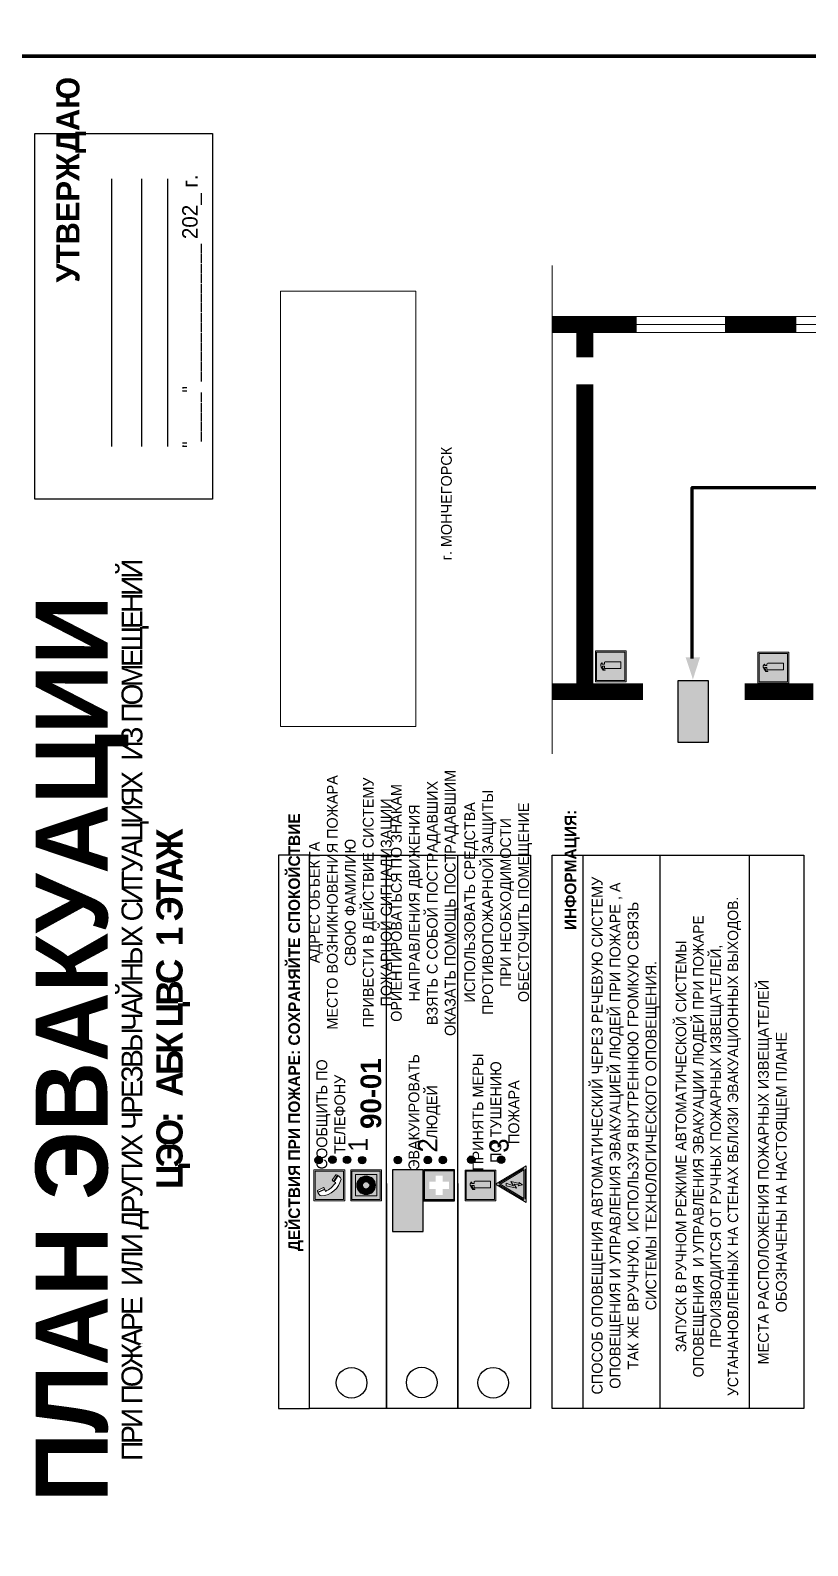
# Model space of a CAD drawing. Header units: millimetres. Extents: x 13114 to 67229, y 22859 to 38520.
# Drawn here: x 22905 to 23107.1, y 24679.7 to 25073.5 of the extents above; entities that cross this region are included whole.
import ezdxf

# ---------------------------------------------------------------- set-up
doc = ezdxf.new("R2010")
doc.units = ezdxf.units.MM
doc.layers.add('План_Штампы', color=7, linetype='Continuous')
doc.styles.add('обычный', font='arial.ttf')
picture_1 = doc.add_image_def('image1.jpg', size_in_pixel=(337, 105))

# ---------------------------------------------------------------- blocks, each defined once
blk = doc.blocks.new('A$C3AD82952')
at = {"true_color": 0xf5f5ff}
h = blk.add_hatch(color=7, dxfattribs=at)
h.dxf.hatch_style = 1
h.paths.add_polyline_path([(8.21, 8.73, 0.414214), (7.89, 9.05), (7.22, 9.05), (7.22, 9.92), (7.59, 9.92, 1), (7.57, 10.36), (7.22, 10.36), (7.22, 10.6), (6.43, 10.6), (6.43, 10.36), (6.01, 10.36), (4.74, 9.59), (4.74, 8.69), (4.98, 8.73), (4.98, 9.26), (6.12, 9.91), (6.43, 9.91), (6.43, 9.05), (5.76, 9.05, 0.414214), (5.44, 8.73), (5.44, 2.2), (8.21, 2.2)], flags=0)
h.paths.add_polyline_path([(12.8, 12.8), (0, 12.8), (0, 0), (12.8, 0)])
h.paths.add_polyline_path([(0.51, 12.29), (12.29, 12.29), (12.29, 0.51), (0.51, 0.51)], flags=16)
h.paths.add_polyline_path([(4.74, 9.59), (6.01, 10.36), (6.43, 10.36), (6.43, 10.6), (7.22, 10.6), (7.22, 10.36), (7.59, 10.36, -0.94586), (7.59, 9.92), (7.22, 9.92), (7.22, 9.05), (7.89, 9.05, -0.414214), (8.21, 8.73), (8.21, 2.2), (5.44, 2.2), (5.44, 8.73, -0.414214), (5.76, 9.05), (6.43, 9.05), (6.43, 9.91), (6.12, 9.91), (4.98, 9.26), (4.98, 8.73), (4.74, 8.69)], flags=0)
h = blk.add_hatch(color=242)
h.dxf.hatch_style = 1
h.paths.add_polyline_path([(12.29, 12.29), (0.51, 12.29), (0.51, 0.51), (12.29, 0.51)])
h.paths.add_polyline_path([(4.74, 8.69), (4.74, 9.59), (6.01, 10.36), (6.43, 10.36), (6.43, 10.6), (7.22, 10.6), (7.22, 10.36), (7.59, 10.36, -0.94586), (7.59, 9.92), (7.22, 9.92), (7.22, 9.05), (7.89, 9.05, -0.414214), (8.21, 8.73), (8.21, 2.2), (5.44, 2.2), (5.44, 8.73, -0.414214), (5.76, 9.05), (6.43, 9.05), (6.43, 9.91), (6.12, 9.91), (4.98, 9.26), (4.98, 8.73)], flags=16)
h = blk.add_hatch(color=7, dxfattribs=at)
h.dxf.hatch_style = 1
h.paths.add_polyline_path([(8.21, 8.73, 0.414214), (7.89, 9.05), (7.22, 9.05), (7.22, 9.92), (7.59, 9.92, 1), (7.57, 10.36), (7.22, 10.36), (7.22, 10.6), (6.43, 10.6), (6.43, 10.36), (6.01, 10.36), (4.74, 9.59), (4.74, 8.69), (4.98, 8.73), (4.98, 9.26), (6.12, 9.91), (6.43, 9.91), (6.43, 9.05), (5.76, 9.05, 0.414214), (5.44, 8.73), (5.44, 2.2), (8.21, 2.2)])
at = {"color": 242, "lineweight": 5}
for p, q in [((0, 0), (0, 12.8)), ((0, 12.8), (12.8, 12.8)), ((12.8, 0), (12.8, 12.8)), ((6.01, 10.36), (4.74, 9.59)), ((4.74, 9.59), (4.74, 8.69)), ((4.74, 8.69), (4.98, 8.73)), ((4.98, 9.26), (6.12, 9.91)), ((4.98, 8.73), (4.98, 9.26)), ((5.44, 2.2), (5.44, 8.73)), ((5.76, 9.05), (6.43, 9.05)), ((6.01, 10.36), (6.43, 10.36)), ((6.12, 9.91), (6.43, 9.91)), ((7.22, 10.6), (6.43, 10.6)), ((6.43, 10.6), (6.43, 10.36)), ((6.43, 9.91), (6.43, 9.05)), ((7.22, 10.36), (7.22, 10.6)), ((7.59, 10.36), (7.22, 10.36)), ((7.22, 9.05), (7.22, 9.92)), ((7.59, 9.92), (7.22, 9.92)), ((7.89, 9.05), (7.22, 9.05)), ((8.21, 2.2), (8.21, 8.73)), ((0, 0), (12.8, 0)), ((5.44, 2.2), (8.21, 2.2))]:
    blk.add_line(p, q, dxfattribs=at)
blk.add_lwpolyline([(0.51, 12.29), (12.29, 12.29), (12.29, 0.51), (0.51, 0.51)], close=True, dxfattribs=at)
for centre, radius, start, end in [((5.76, 8.73), 0.32, 90, 180), ((7.58, 10.14), 0.223, 273.18746, 86.81254), ((7.89, 8.73), 0.32, 0, 90)]:
    blk.add_arc(centre, radius, start, end, dxfattribs=at)
blk = doc.blocks.new('A$C3E6D3DDE')
at = {"lineweight": 5}
h = blk.add_hatch(color=40, dxfattribs=at)
h.paths.add_polyline_path([(24.1, 1.45), (16.46, -11.35), (31.74, -11.35)])
h.paths.add_polyline_path([(24.09, -0.46), (30.03, -10.41), (18.14, -10.41)], flags=16)
h.paths.add_polyline_path([(24.54, -3.08), (23.41, -6.02), (25.13, -5.01), (24.33, -8.5), (24.82, -8.27), (23.79, -9.86), (23.4, -8.04), (23.8, -8.43), (24.04, -6.29), (22.39, -7.25), (23.44, -3.08)], flags=0)
h = blk.add_hatch(color=256, dxfattribs=at)
h.paths.add_polyline_path([(24.37, 0.03, 0.567511), (23.82, 0.03), (17.59, -10.4, 0.582454), (17.86, -10.88), (30.32, -10.88, 0.582149), (30.6, -10.4)])
h.paths.add_polyline_path([(24.09, -0.46), (18.14, -10.41), (30.03, -10.41)], flags=16)
h.paths.add_polyline_path([(24.54, -3.08), (23.41, -6.02), (25.13, -5.01), (24.33, -8.5), (24.82, -8.27), (23.79, -9.86), (23.4, -8.04), (23.8, -8.43), (24.04, -6.29), (22.39, -7.25), (23.44, -3.08)], flags=0)
h = blk.add_hatch(color=40, dxfattribs=at)
h.paths.add_polyline_path([(24.09, -0.46), (18.14, -10.41), (30.03, -10.41)])
h.paths.add_polyline_path([(24.82, -8.27), (23.79, -9.86), (23.4, -8.04), (23.8, -8.43), (24.04, -6.29), (22.39, -7.25), (23.44, -3.08), (24.54, -3.08), (23.41, -6.02), (25.13, -5.01), (24.33, -8.5)], flags=16)
at = {"color": 40, "lineweight": 5}
for p, q in [((16.46, -11.35), (24.1, 1.45)), ((24.1, 1.45), (31.74, -11.35))]:
    blk.add_line(p, q, dxfattribs=at)
at = {"lineweight": 5}
for p, q in [((17.59, -10.4), (23.82, 0.03)), ((24.37, 0.03), (30.6, -10.4)), ((18.14, -10.41), (24.09, -0.46)), ((23.44, -3.08), (22.39, -7.25)), ((22.39, -7.25), (24.04, -6.29)), ((23.41, -6.02), (24.54, -3.08)), ((25.13, -5.01), (23.41, -6.02)), ((24.54, -3.08), (23.44, -3.08)), ((24.04, -6.29), (23.8, -8.43)), ((24.09, -0.46), (30.03, -10.41)), ((24.33, -8.5), (25.13, -5.01)), ((17.86, -10.88), (30.32, -10.88)), ((18.14, -10.41), (30.03, -10.41)), ((23.8, -8.43), (23.4, -8.04)), ((23.4, -8.04), (23.79, -9.86)), ((23.79, -9.86), (24.82, -8.27)), ((24.82, -8.27), (24.33, -8.5))]:
    blk.add_line(p, q, dxfattribs=at)
at = {"color": 50, "lineweight": 5}
blk.add_line((31.74, -11.35), (16.46, -11.35), dxfattribs=at)
blk = doc.blocks.new('A$C456E1F9C')
at = {"lineweight": 5}
h = blk.add_hatch(color=242, dxfattribs=at)
h.paths.add_polyline_path([(0.51, -1.47), (0.51, -13.26), (12.29, -13.26), (12.29, -1.47)])
h.paths.add_polyline_path([(5.42, -4.95, -0.254479), (4.78, -5.4), (3.52, -2.53, -0.209735), (4.23, -2.4)], flags=16)
h.paths.add_polyline_path([(8.53, -8.6), (10.87, -10.17), (10.54, -10.76), (8.03, -9.13, -0.192251)], flags=16)
h.paths.add_polyline_path([(4.61, -5.49, 0.005518), (3.87, -5.72, 0.128647), (7.49, -10.01, 0.00809), (7.83, -9.33), (10.47, -10.97, -0.16736), (8.99, -12.25, -0.327862), (1.95, -3.95, -0.166952), (3.36, -2.62)], flags=16)
at = {"color": 242, "lineweight": 5}
for p, q in [((0, -13.77), (0, -0.97)), ((12.8, -0.97), (0, -0.97)), ((4.61, -5.49), (3.36, -2.62)), ((3.52, -2.53), (4.78, -5.4)), ((4.23, -2.4), (5.42, -4.95)), ((12.8, -13.77), (12.8, -0.97)), ((7.83, -9.33), (10.47, -10.97)), ((8.03, -9.13), (10.54, -10.76)), ((10.81, -10.12), (8.53, -8.6)), ((10.54, -10.76), (10.8, -10.3)), ((10.8, -10.3), (10.81, -10.12)), ((0, -13.77), (12.8, -13.77))]:
    blk.add_line(p, q, dxfattribs=at)
blk.add_lwpolyline([(0.51, -1.47), (12.29, -1.47), (12.29, -13.26), (0.51, -13.26)], close=True, dxfattribs=at)
for centre, radius, start, end in [((4.59, -5.34), 2.99, 114.28453, 152.19739), ((11.12, -3.31), 9.19, 183.99153, 256.60086), ((4.02, -3.27), 0.891, 76.32839, 123.70924), ((14.98, -39.1), 35.17, 107.14873, 108.41345), ((13.86, -0.94), 11.08, 205.55365, 234.87622), ((4.68, -4.59), 0.824, 276.9621, 334.07228), ((-13.31, 0.8), 23.44, 332.54871, 334.40268), ((8.94, -9.5), 0.989, 114.40924, 157.93883), ((7.87, -9.46), 3, 291.92908, 329.9329)]:
    blk.add_arc(centre, radius, start, end, dxfattribs=at)
blk = doc.blocks.new('A$C54414219')
at = {"true_color": 0xffffff}
h = blk.add_hatch(color=7, dxfattribs=at)
h.paths.add_polyline_path([(2.39, -9.45), (2.39, -18.3), (11.23, -18.3), (11.23, -9.45)], flags=0)
h.paths.add_polyline_path([(10.71, -13.87, -1), (2.92, -13.87, -1)], flags=0)
h.paths.add_polyline_path([(8.3, -13.87, -1), (5.33, -13.87, -1)], flags=0)
h.paths.add_polyline_path([(0.41, -7.47), (0.41, -20.27), (13.21, -20.27), (13.21, -7.47)])
h.paths.add_polyline_path([(0.92, -19.77), (12.71, -19.77), (12.71, -7.98), (0.92, -7.98)], flags=16)
h.paths.add_polyline_path([(11.23, -9.45), (11.23, -18.3), (2.39, -18.3), (2.39, -9.45)], flags=0)
at = {"lineweight": 5}
h = blk.add_hatch(color=242, dxfattribs=at)
h.paths.add_polyline_path([(12.71, -7.98), (0.92, -7.98), (0.92, -19.77), (12.71, -19.77)])
h.paths.add_polyline_path([(11.23, -18.3), (2.39, -18.3), (2.39, -9.45), (11.23, -9.45)], flags=16)
h.paths.add_polyline_path([(10.71, -13.87, -1), (2.92, -13.87, -1)], flags=0)
h.paths.add_polyline_path([(8.3, -13.87, -1), (5.33, -13.87, -1)], flags=0)
at = {"true_color": 0xffffff}
h = blk.add_hatch(color=7, dxfattribs=at)
h.paths.add_polyline_path([(2.39, -9.45), (2.39, -18.3), (11.23, -18.3), (11.23, -9.45)])
h.paths.add_polyline_path([(10.71, -13.87, -1), (2.92, -13.87, -1)], flags=16)
h.paths.add_polyline_path([(8.3, -13.87, -1), (5.33, -13.87, -1)], flags=0)
at = {"lineweight": 5}
h = blk.add_hatch(color=242, dxfattribs=at)
h.paths.add_polyline_path([(2.92, -13.87, 1), (10.71, -13.87, 1)])
h.paths.add_polyline_path([(8.3, -13.87, -1), (5.33, -13.87, -1)], flags=16)
at = {"color": 242, "lineweight": 5}
for p, q in [((0.41, -20.27), (0.41, -7.47)), ((0.41, -7.47), (13.21, -7.47)), ((0.41, -7.47), (13.21, -7.47)), ((13.21, -20.27), (13.21, -7.47)), ((0.41, -20.27), (13.21, -20.27))]:
    blk.add_line(p, q, dxfattribs=at)
for points in [[(0.92, -7.98), (12.71, -7.98), (12.71, -19.77), (0.92, -19.77)], [(2.39, -9.45), (11.23, -9.45), (11.23, -18.3), (2.39, -18.3)]]:
    blk.add_lwpolyline(points, close=True, dxfattribs=at)
for radius in [3.89, 1.49]:
    blk.add_circle((6.81, -13.87), radius, dxfattribs=at)
blk = doc.blocks.new('A$C32E8229D')
at = {"true_color": 0xffffff}
blk.add_hatch(color=7, dxfattribs=at).paths.add_polyline_path([(0, 0), (0, -8), (16, -8), (16, 0)])
h = blk.add_hatch(color=126)
h.paths.add_polyline_path([(0.2, -0.2), (15.8, -0.2), (15.8, -7.8), (0.2, -7.8)])
h.paths.add_polyline_path([(13.49, -2.05), (12.08, -2.05), (11.37, -2.63, 0.162397), (11.29, -2.84), (11.29, -3.63), (10.35, -3.63), (10.35, -4.05), (11.68, -4.05), (11.68, -3.48), (12.26, -4.28), (11.29, -5.1), (11.29, -6.78), (11.85, -6.78), (11.85, -5.44), (12.8, -4.64), (12.8, -5.94), (14.46, -5.94), (14.46, -5.39), (13.45, -5.39), (13.45, -3.97), (12.46, -2.59), (13.15, -2.59), (13.69, -3.34), (14.18, -3)], flags=16)
h.paths.add_polyline_path([(10.74, -1.82, 1), (11.8, -1.82, 1)], flags=16)
h.paths.add_polyline_path([(9.39, -3.59), (5.99, -3.59), (6.56, -3.03), (5.91, -3.03), (5.1, -3.83), (5.91, -4.64), (6.56, -4.64), (5.99, -4.09), (9.39, -4.09)], flags=16)
h.paths.add_polyline_path([(4.29, -1.08), (1.72, -1.08), (1.72, -6.6), (4.29, -6.6)], flags=16)
at = {"color": 126}
blk.add_lwpolyline([(16, -8), (0, -8), (0, 0), (16, 0)], close=True, dxfattribs=at)
blk = doc.blocks.new('A$C18900ED3')
h = blk.add_hatch(color=126)
h.paths.add_polyline_path([(-0.18, -0.18), (-7.02, -0.18), (-7.02, -7.02), (-0.18, -7.02)])
h.paths.add_polyline_path([(-5.89, -4.46), (-5.89, -2.77), (-4.46, -2.77), (-4.46, -1.31), (-2.77, -1.31), (-2.77, -2.77), (-1.33, -2.77), (-1.33, -4.46), (-2.77, -4.46), (-2.77, -5.89), (-4.46, -5.89), (-4.46, -4.46)], flags=16)
at = {"color": 126}
for p, q in [((-7.2, 0), (-7.2, -7.2)), ((0, 0), (-7.2, 0)), ((0, -7.2), (0, 0)), ((-7.02, -7.02), (-7.02, -0.18)), ((-7.02, -0.18), (-0.18, -0.18)), ((-0.18, -0.18), (-0.18, -7.02)), ((-0.18, -7.02), (-7.02, -7.02)), ((-7.2, -7.2), (0, -7.2))]:
    blk.add_line(p, q, dxfattribs=at)
blk = doc.blocks.new('A$C7B4425F7')
at = {"true_color": 0xffffff}
blk.add_hatch(color=7, dxfattribs=at).paths.add_polyline_path([(0, 0), (-16, 0), (-16, -8), (0, -8)])
h = blk.add_hatch(color=126)
h.paths.add_polyline_path([(-0.2, -0.2), (-15.8, -0.2), (-15.8, -7.8), (-0.2, -7.8)])
h.paths.add_polyline_path([(-11.76, -2.03), (-11.76, -3.66), (-11.17, -3.66, -0.568275), (-11.17, -6.18), (-12.58, -6.18), (-12.58, -2.03)], flags=16)
h.paths.add_polyline_path([(-13.33, -4.12, -0.495768), (-13.59, -6.18), (-15.03, -6.18), (-15.03, -2.03), (-13.59, -2.03, -0.487973)], flags=16)
h.paths.add_polyline_path([(-10.25, -2.03), (-9.48, -2.03), (-9.48, -6.18), (-10.25, -6.18)], flags=16)
h.paths.add_polyline_path([(-13.84, -3.69), (-14.24, -3.69), (-14.24, -3.03), (-13.9, -3.03, -0.692621)], flags=0)
h.paths.add_polyline_path([(-9.15, -2.03), (-8.4, -2.03), (-8.04, -3.07), (-7.68, -2.03), (-6.93, -2.03), (-7.64, -4.1), (-6.93, -6.18), (-7.68, -6.18), (-8.04, -5.14), (-8.4, -6.18), (-9.15, -6.18), (-8.44, -4.1)], flags=16)
h.paths.add_polyline_path([(-11.76, -4.46), (-11.42, -4.46, -0.692621), (-11.36, -5.12), (-11.76, -5.12)], flags=0)
h.paths.add_polyline_path([(-13.9, -5.2), (-14.24, -5.2), (-14.24, -4.55), (-13.84, -4.55, -0.708038)], flags=0)
edge = h.paths.add_edge_path(flags=16)
edge.add_ellipse((-5.51, -4.08), major_axis=(0, 2.05), ratio=0.586184, start_angle=0, end_angle=360)
edge = h.paths.add_edge_path(flags=0)
edge.add_ellipse((-5.51, -4.08), major_axis=(0, 1.14), ratio=0.454828, start_angle=0, end_angle=360)
h.paths.add_polyline_path([(-4.13, -4.96, 0.377264), (-3.48, -4.52, 0.0555), (-3.16, -2.03), (-1.66, -2.03), (-1.66, -4.96), (-0.96, -4.96), (-0.96, -7.01), (-1.75, -7.01), (-1.75, -6.18), (-3.3, -6.18), (-3.3, -7.02), (-4.13, -7.02)], flags=16)
h.paths.add_polyline_path([(-2.73, -2.91), (-2.28, -2.91), (-2.28, -4.96), (-3.05, -4.96, 0.079136)], flags=0)
at = {"color": 126}
blk.add_lwpolyline([(-16, -8), (0, -8), (0, 0), (-16, 0)], close=True, dxfattribs=at)

msp = doc.modelspace()

# ---------------------------------------------------------------- hatches: boundary and pattern name
at = {"lineweight": 0}
h = msp.add_hatch(color=256, dxfattribs=at)
h.dxf.hatch_style = 1
h.paths.add_polyline_path([(22979.97, 24778.99, 1), (22979.97, 24780.92, 1)])
h = msp.add_hatch(color=256, dxfattribs=at)
h.dxf.hatch_style = 1
h.paths.add_polyline_path([(22983.55, 24779.09, 1), (22983.55, 24781.02, 1)])
h = msp.add_hatch(color=256, dxfattribs=at)
h.dxf.hatch_style = 1
h.paths.add_polyline_path([(22987.36, 24779.05, 1), (22987.36, 24780.99, 1)])
h = msp.add_hatch(color=256, dxfattribs=at)
h.dxf.hatch_style = 1
h.paths.add_polyline_path([(22991.29, 24778.97, 1), (22991.29, 24780.9, 1)])
h = msp.add_hatch(color=256, dxfattribs=at)
h.dxf.hatch_style = 1
h.paths.add_polyline_path([(23000.56, 24778.98, 1), (23000.56, 24780.92, 1)])
h = msp.add_hatch(color=256, dxfattribs=at)
h.dxf.hatch_style = 1
h.paths.add_polyline_path([(23008.34, 24779.02, 1), (23008.34, 24780.96, 1)])
h = msp.add_hatch(color=256, dxfattribs=at)
h.dxf.hatch_style = 1
h.paths.add_polyline_path([(23012.24, 24779.02, 1), (23012.24, 24780.95, 1)])
h = msp.add_hatch(color=256, dxfattribs=at)
h.dxf.hatch_style = 1
h.paths.add_polyline_path([(23019.66, 24779.08, 1), (23019.66, 24781.01, 1)])
h = msp.add_hatch(color=256, dxfattribs=at)
h.dxf.hatch_style = 1
h.paths.add_polyline_path([(23027.43, 24779.08, 1), (23027.43, 24781.01, 1)])

# ---------------------------------------------------------------- linework, layer by layer
at = {"color": 6, "lineweight": 100}
for points in [[(22890.71, 25066.78), (23490.71, 25066.78), (23490.71, 25461.78), (22890.71, 25461.78)], [(22890.71, 24671.78), (23490.71, 24671.78), (23490.71, 25066.78), (22890.71, 25066.78)]]:
    msp.add_lwpolyline(points, close=True, dxfattribs=at)
for points in [[(22906.2, 24951.65), (22906.2, 25046.66), (22952.41, 25046.66), (22952.41, 24951.65)], [(22977.61, 24715.44), (22977.61, 24859.21), (22969.56, 24859.21), (22969.56, 24715.44)], [(22977.61, 24715.44), (22977.61, 24859.21), (23035.01, 24859.21), (23035.01, 24715.44)]]:
    msp.add_lwpolyline(points, close=True)
for points in [[(22926.25, 24965.4), (22926.25, 25034.93)], [(22934.01, 24965.4), (22934.01, 25034.93)], [(22940.8, 24965.4), (22940.8, 25034.93)], [(22997.61, 24773.86), (22997.61, 24715.44), (22997.61, 24859.21)], [(23016.18, 24773.86), (23016.18, 24715.44), (23016.18, 24859.21)]]:
    msp.add_lwpolyline(points)
at = {"lineweight": 0}
for points in [[(23040.7, 25012.37), (23040.7, 24885.53)], [(23062.52, 24999.16), (23318.81, 24999.16)], [(23062.67, 24997.1), (23318.96, 24997.1)], [(23062.42, 24995), (23318.72, 24995)]]:
    msp.add_lwpolyline(points, dxfattribs=at)
at = {"lineweight": 0, "const_width": 4.4}
for points in [[(23062.67, 24997.1), (23040.7, 24997.1)], [(23049.2, 24997.1), (23049.2, 24988.5)], [(23104.12, 24997.1), (23085.63, 24997.1)], [(23049.2, 24981.49), (23049.2, 24901.67)], [(23040.7, 24901.67), (23064.31, 24901.67)], [(23090.72, 24901.67), (23108.57, 24901.67)]]:
    msp.add_lwpolyline(points, dxfattribs=at)
at = {"color": 126, "lineweight": 100, "true_color": 0x008754}
msp.add_lwpolyline([(23077.09, 24910.25), (23077.09, 24954.68), (23129.79, 24954.68)], dxfattribs=at)
at = {"color": 0}
msp.add_lwpolyline([(23040.68, 24715.44), (23040.68, 24859.21), (23106.13, 24859.21), (23106.13, 24715.44)], close=True, dxfattribs=at)
for points in [[(23048.73, 24715.44), (23048.73, 24859.21)], [(23068.72, 24715.44), (23068.72, 24859.21)], [(23091.97, 24715.44), (23091.97, 24859.21)]]:
    msp.add_lwpolyline(points, dxfattribs=at)
for centre, radius in [((22979.97, 24779.95), 0.966), ((22983.55, 24780.06), 0.966), ((22987.36, 24780.02), 0.966), ((22991.29, 24779.94), 0.966), ((23000.56, 24779.95), 0.966), ((23008.34, 24779.99), 0.966), ((23012.24, 24779.98), 0.966), ((23019.66, 24780.04), 0.966), ((23027.43, 24780.05), 0.966), ((22988.53, 24722.07), 3.98), ((23006.76, 24722.16), 3.98), ((23025.34, 24722.1), 3.98)]:
    msp.add_circle(centre, radius)
at = {"layer": 'План_Штампы', "color": 126, "true_color": 0x008754}
msp.add_solid([(23075.38, 24910.58), (23079.11, 24910.57), (23077.26, 24904.84)], dxfattribs=at)

# ---------------------------------------------------------------- block references
at = {"rotation": 90}
for name, p, xscale, yscale, zscale in [('A$C3AD82952', (23059.91, 24904.26), 0.625, 0.625, 0.625), ('A$C3AD82952', (23102.17, 24903.91), 0.625, 0.625, 0.625), ('A$C456E1F9C', (22978.15, 24769.4), 0.625, 0.625, 0.625), ('A$C54414219', (22983.64, 24769.14), 0.625, 0.625, 0.625), ('A$C18900ED3', (23007.29, 24777.4), 1.111111111007631, 1.111111111007631, 1.111111111007631), ('A$C3AD82952', (23026.02, 24769.35), 0.625, 0.625, 0.625), ('A$C3E6D3DDE', (23026.83, 24758.64), 0.625, 0.625, 0.625)]:
    msp.add_blockref(name, p, dxfattribs=dict(at, xscale=xscale, yscale=yscale, zscale=zscale))
at = {"xscale": -1, "rotation": 90}
msp.add_blockref('A$C32E8229D', (22999.14, 24777.4), dxfattribs=at)
at = {"layer": 'План_Штампы', "rotation": 90}
msp.add_blockref('A$C7B4425F7', (23073.35, 24904.51), dxfattribs=at)

# ---------------------------------------------------------------- texts
at = {"lineweight": 0, "rotation": 90, "style": 'обычный'}
for s, insert, char_height, width, attachment_point in [('\\pi-18,l18,t18;{\\fProxima Nova Rg|b1|i0|c204|p2;УТВЕРЖДАЮ\\H1.1997x; }', (22915.67, 25034.69), 6, 126.6484, 5), ('{\\fArial Narrow|b0|i0|c204|p34;"_____" ______________ \\fProxima Nova Rg|b0|i0|c204|p2;202_ г. }', (22947.08, 25000.56), 4, 78.6503, 5), ('\\pi-8.4,l8.4,t8.4;{\\fProxima Nova Rg|b0|i0|c204|p2;г. МОНЧЕГОРСК\\H1.1997x; }', (23013.2, 24950.53), 2.8, 126.6484, 5), ('{\\fProxima Nova Rg|b1|i0|c204|p2;ПЛАН ЭВАКУАЦИИ}', (22906.39, 24691.05), 18.7, 419.8066, 1), ('\\pi-8.4,l8.4,t8.4;{\\fProxima Nova Rg|b0|i0|c204|p2;АДРЕС ОБЪЕКТА\\PМЕСТО ВОЗНИКНОВЕНИЯ ПОЖАРА \\PСВОЮ ФАМИЛИЮ\\PПРИВЕСТИ В ДЕЙСТВИЕ СИСТЕМУ \\PПОЖАРНОЙ СИГНАЛИЗАЦИИ}', (22988.6, 24846.9), 2.8, 126.6484, 5), ('\\pi-8.4,l8.4,t8.4;{\\fProxima Nova Rg|b0|i0|c204|p2;ОРИЕНТИРОВАТЬСЯ ПО ЗНАКАМ \\PНАПРАВЛЕНИЯ ДВИЖЕНИЯ\\PВЗЯТЬ С СОБОЙ ПОСТРАДАВШИХ\\PОКАЗАТЬ ПОМОЩЬ ПОСТРАДАВШИМ}', (23007.57, 24846.76), 2.8, 126.6484, 5), ('\\pi-8.4,l8.4,t8.4;{\\fProxima Nova Rg|b0|i0|c204|p2;ИСПОЛЬЗОВАТЬ СРЕДСТВА \\PПРОТИВОПОЖАРНОЙ ЗАЩИТЫ \\PПРИ НЕОБХОДИМОСТИ \\PОБЕСТОЧИТЬ ПОМЕЩЕНИЕ}', (23026.65, 24846.92), 2.8, 126.6484, 5), ('{\\fProxima Nova Rg|b1|i0|c204|p2;ИНФОРМАЦИЯ:\\H1.1997x; }', (23045.87, 24855.35), 3, 175.1736, 5), ('{\\fProxima Nova Rg|b1|i0|c204|p2;ДЕЙСТВИЯ ПРИ ПОЖАРЕ: СОХРАНЯЙТЕ СПОКОЙСТВИЕ\\H1.6644x; }', (22974.06, 24813.16), 3, 175.1736, 5), ('{\\fProxima Nova Rg|b0|i0|c204|p2;СПОСОБ ОПОВЕЩЕНИЯ АВТОМАТИЧЕСКИЙ ЧЕРЕЗ РЕЧЕВУЮ СИСТЕМУ ОПОВЕЩЕНИЯ И УПРАВЛЕНИЯ ЭВАКУАЦИЕЙ ЛЮДЕЙ ПРИ ПОЖАРЕ , А ТАК ЖЕ ВРУЧНУЮ, ИСПОЛЬЗУЯ ВНУТРЕННЮЮ ГРОМКУЮ СВЯЗЬ СИСТЕМЫ ТЕХНОЛОГИЧЕСКОГО ОПОВЕЩЕНИЯ.}', (23059.77, 24786.3), 2.8, 137.0334, 5), ('{\\fProxima Nova Rg|b0|i0|c204|p2;\\P\\pt8.1;ЗАПУСК В РУЧНОМ РЕЖИМЕ АВТОМАТИЧЕСКОЙ СИСТЕМЫ ОПОВЕЩЕНИЯ  И УПРАВЛЕНИЯ ЭВАКУАЦИИ ЛЮДЕЙ ПРИ ПОЖАРЕ ПРОИЗВОДИТСЯ ОТ РУЧНЫХ ПОЖАРНЫХ ИЗВЕЩАТЕЛЕЙ, УСТАНАНОВЛЕННЫХ НА СТЕНАХ ВБЛИЗИ ЭВАКУАЦИОННЫХ ВЫХОДОВ. }', (23079.06, 24783.52), 2.7, 131.4512, 5), ('\\pt8.4;{\\fProxima Nova Rg|b0|i0|c204|p2;\\PМЕСТА РАСПОЛОЖЕНИЯ ПОЖАРНЫХ ИЗВЕЩАТЕЛЕЙ ОБОЗНАЧЕНЫ НА НАСТОЯЩЕМ ПЛАНЕ}', (23095.98, 24776.82), 2.8, 118.5618, 5), ('{\\fProxima Nova Rg|b0|i0|c204|p2;СООБЩИТЬ ПО \\PТЕЛЕФОНУ}', (22983.16, 24791.83), 2.8, 126.6484, 5), ('{\\fProxima Nova Rg|b1|i0|c204|p2;\\H1.0714x;90-01\\fProxima Nova Rg|b0|i0|c204|p2;\\H0.93331x; \\H1.3449x; }', (22993.58, 24797.21), 5, 126.6484, 5), ('{\\fProxima Nova Rg|b0|i0|c204|p2;ЭВАКУИРОВАТЬ \\PЛЮДЕЙ}', (23007.48, 24792.43), 2.8, 126.6484, 5), ('{\\fProxima Nova Rg|b0|i0|c204|p2;ПРИНЯТЬ МЕРЫ \\PПО ТУШЕНИЮ \\PПОЖАРА}', (23026.06, 24792.4), 2.8, 126.6484, 5), ('{\\fProxima Nova Rg|b0|i0|c204|p2;1\\H1.1667x; }', (22990.23, 24783.93), 5, 126.6484, 5), ('{\\fProxima Nova Rg|b0|i0|c204|p2;2\\H1.1967x; }', (23008.31, 24783.78), 5, 126.6484, 5), ('{\\fProxima Nova Rg|b0|i0|c204|p2;3\\H1.1967x; }', (23026.89, 24783.72), 5, 126.6484, 5)]:
    msp.add_mtext(s, dxfattribs=dict(at, insert=insert, char_height=char_height, width=width, attachment_point=attachment_point))
at = {"color": 0, "lineweight": 0, "insert": (22928.58, 24818.61), "char_height": 6.8, "width": 381.8334, "attachment_point": 5, "rotation": 90, "style": 'обычный'}
msp.add_mtext('{\\fArial Black|b1|i0|c204|p34;\\H2x;\\T0.85;  \\fArial Narrow|b0|i0|c204|p34;\\H0.8x;\\W0.9;\\P\\fProxima Nova Rg|b0|i0|c204|p2;\\H0.5x;\\W1;\\C256;ПРИ ПОЖАРЕ  ИЛИ ДРУГИХ ЧРЕЗВЫЧАЙНЫХ СИТУАЦИЯХ  ИЗ ПОМЕЩЕНИЙ \\fProxima Nova Rg|b1|i0|c204|p2;\\H1.25x;\\PЦЭО: \\fProxima Nova Rg|b1|i0|c0|p2; \\fProxima Nova Rg|b1|i0|c204|p2;АБК ЦВС\\fProxima Nova Rg|b1|i0|c0|p2;  1 \\fProxima Nova Rg|b1|i0|c204|p2;ЭТАЖ}', dxfattribs=at)

# ---------------------------------------------------------------- pictures from other files: only their frames are drawn
at = {"color": 7, "lineweight": 0, "true_color": 0xf5f5ff}
image = msp.add_image(picture_1, insert=(23005.26, 24892.6), size_in_units=(113.11, 35.24), rotation=90, dxfattribs=at)
image.dxf.flags = 7

doc.saveas('drawing.dxf')
